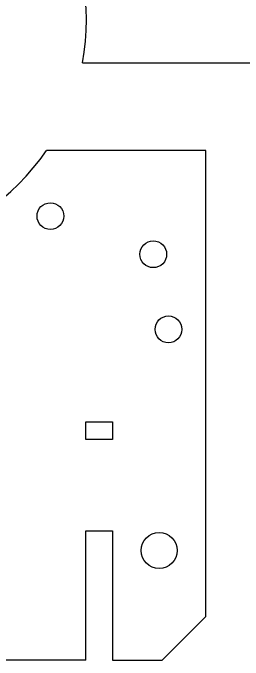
# Model space of a CAD drawing. Header units: millimetres. Extents: x -118 to 119, y -70 to 71.
# Drawn here: x 17.2 to 42.1, y -69.9 to 0.3 of the extents above; entities that cross this region are included whole.
import ezdxf

# ---------------------------------------------------------------- set-up
doc = ezdxf.new("R2010")
doc.units = ezdxf.units.MM
doc.layers.add('CUTOUTS', color=1, linetype='CONTINUOUS')
doc.layers.add('PERIMETER', color=5, linetype='CONTINUOUS')

msp = doc.modelspace()

# ---------------------------------------------------------------- linework, layer by layer
at = {"layer": 'CUTOUTS'}
msp.add_lwpolyline([(27.95, -44.05), (27.95, -45.95), (25.05, -45.95), (25.05, -44.05)], close=True, dxfattribs=at)
for centre, radius in [((21.212, -21.712), 1.45), ((32.354, -25.854), 1.45), ((34, -34), 1.45), ((33, -58), 1.95)]:
    msp.add_circle(centre, radius, dxfattribs=at)
at = {"layer": 'PERIMETER'}
for p, q in [((24.675, -5.1), (71.172, -5.1)), ((38.05, -14.578), (20.781, -14.578)), ((38.05, -65.147), (38.05, -14.578)), ((25.05, -55.85), (27.95, -55.85)), ((25.05, -69.881), (25.05, -55.85)), ((27.95, -55.85), (27.95, -69.881)), ((33.32, -69.881), (38.05, -65.147)), ((27.95, -69.881), (33.32, -69.881))]:
    msp.add_line(p, q, dxfattribs=at)
msp.add_arc((0, -0.5), 25.1, -10.56011, 325.88457, dxfattribs=at)
msp.add_open_spline([(25.05, -69.881), (25.033, -69.881), (25.017, -69.881), (25, -69.881), (-15.873, -69.881), (-56.747, -69.881), (-97.62, -69.881), (-101.146, -69.881), (-101.638, -69.881), (-102.29, -69.83), (-104.496, -69.657), (-106.646, -69.049), (-108.616, -68.041), (-110.555, -67.048), (-112.281, -65.687), (-113.699, -64.034), (-115.117, -62.38), (-116.199, -60.465), (-116.884, -58.397), (-117.733, -55.833), (-117.733, -53.752), (-117.733, -52.891), (-117.733, -51.538), (-117.733, -50.185), (-117.733, -48.831), (-117.733, -48.814), (-117.733, -48.798), (-117.733, -48.781)], degree=3, knots=[-0.005, -0.005, -0.005, -0.005, 0, 0, 0, 12.262004, 12.262004, 12.262004, 13.319741, 13.319741, 13.319741, 16.897002, 16.897002, 16.897002, 20.41849, 20.41849, 20.41849, 23.940267, 23.940267, 23.940267, 28.308431, 28.308431, 28.308431, 35.181467, 35.181467, 35.181467, 35.266104, 35.266104, 35.266104, 35.266104], dxfattribs=at)

doc.saveas('drawing.dxf')
